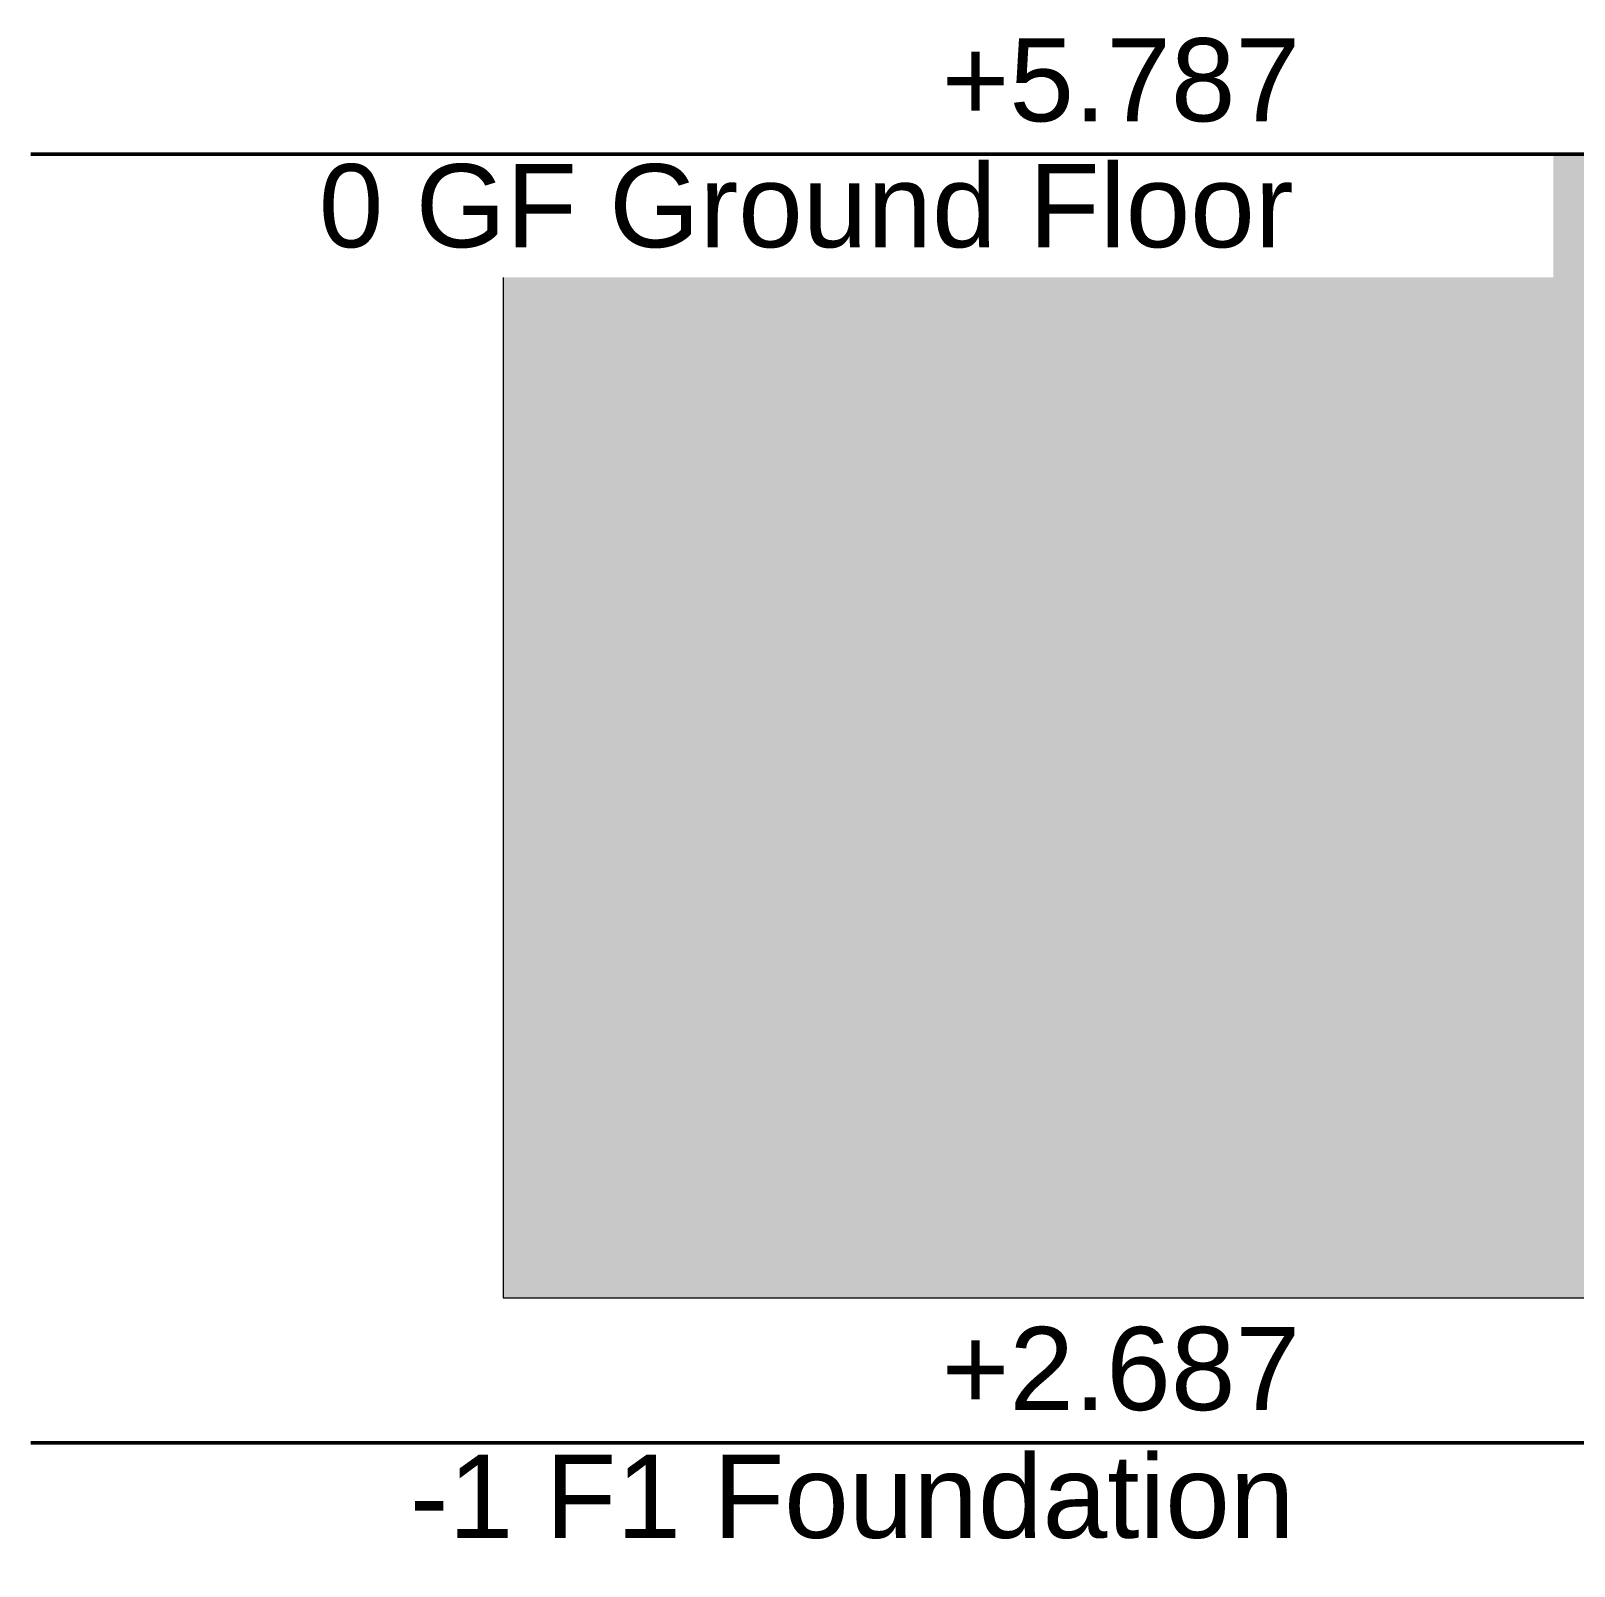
# Model space of a CAD drawing. Header units: millimetres. Extents: x -46169 to 153589, y -86316 to 18123.
# Drawn here: x 101134 to 104846, y -86316 to -82623 of the extents above; entities that cross this region are included whole.
import ezdxf

# ---------------------------------------------------------------- set-up
doc = ezdxf.new("R2010")
doc.units = ezdxf.units.MM
doc.header["$MEASUREMENT"] = 0
doc.linetypes.add('Wipeout_Contour', pattern=[1000, 0, -1000])
doc.layers.add('0_Pen_No__25', color=7, linetype='Continuous', lineweight=50, true_color=0x2a2a2a)
for name, color, linetype, lineweight in [('0_Pen_No__6', 7, 'Continuous', 35), ('A-95-P_Drawing_Pen_No__1', 7, 'Continuous', 13), ('A-95-P_Drawing_Pen_No__84', 8, 'Continuous', 20)]:
    doc.layers.add(name, color=color, linetype=linetype, lineweight=lineweight)
doc.styles.add('GENERATED_STYLE_1', font='')
doc.styles.get('GENERATED_STYLE_1').set_extended_font_data('Swis721 BT')

# ---------------------------------------------------------------- blocks, each defined once
blk = doc.blocks.new('A06 Atria & End Elevation_STORY_MARKER', base_point=(95125.2, -82919.8))
at = {"color": 254, "linetype": 'Wipeout_Contour', "lineweight": 0, "ltscale": 528831.026784}
blk.add_wipeout([(101134.2, -82623.3), (101134.2, -83216.2), (104796.2, -83216.2), (104796.2, -82623.3)], dxfattribs=at)
at = {"color": 254, "linetype": 'Wipeout_Contour', "lineweight": 0, "ltscale": 536695.98155}
blk.add_wipeout([(101134.2, -85723.3), (101134.2, -86316.2), (104796.2, -86316.2), (104796.2, -85723.3)], dxfattribs=at)
at = {"layer": '0_Pen_No__25', "linetype": 'Continuous'}
for p, q in [((101134.2, -82919.8), (104196.2, -82919.8)), ((104596.2, -82919.8), (104196.2, -82919.8)), ((104596.2, -82919.8), (104796.2, -82919.8)), ((104896.2, -82919.8), (104796.2, -82919.8)), ((101134.2, -86019.8), (104196.2, -86019.8)), ((104596.2, -86019.8), (104196.2, -86019.8)), ((104596.2, -86019.8), (104796.2, -86019.8)), ((104896.2, -86019.8), (104796.2, -86019.8))]:
    blk.add_line(p, q, dxfattribs=at)
at = {"layer": '0_Pen_No__6', "char_height": 200, "attachment_point": 1, "style": 'GENERATED_STYLE_1'}
for s, insert in [('\\A1;{\\fSwis721 BT|b0|i0|c0|p34;+5.787}', (103324.7, -82640.9)), ('\\A1;{\\fSwis721 BT|b0|i0|c0|p34;0 GF Ground Floor}', (101826.7, -82943.8)), ('\\A1;{\\fSwis721 BT|b0|i0|c0|p34;+2.687}', (103324.7, -85740.9)), ('\\A1;{\\fSwis721 BT|b0|i0|c0|p34;-1 F1 Foundation}', (102045.9, -86048.3))]:
    blk.add_mtext(s, dxfattribs=dict(at, insert=insert))

msp = doc.modelspace()

# ---------------------------------------------------------------- hatches: boundary and pattern name
at = {"layer": 'A-95-P_Drawing_Pen_No__84', "linetype": 'Continuous'}
msp.add_hatch(color=256, dxfattribs=at).paths.add_polyline_path([(120504.9, -82919.8), (102270.5, -82919.8), (102270.5, -85671), (120504.9, -85671)])

# ---------------------------------------------------------------- linework, layer by layer
at = {"layer": 'A-95-P_Drawing_Pen_No__1', "linetype": 'Continuous', "flags": 128}
msp.add_lwpolyline([(120504.9, -82919.8), (102270.5, -82919.8), (102270.5, -85671), (120504.9, -85671)], close=True, dxfattribs=at)

# ---------------------------------------------------------------- next in the draw order: block references
at = {"linetype": 'Continuous', "lineweight": 0}
msp.add_blockref('A06 Atria & End Elevation_STORY_MARKER', (95125.2, -82919.8), dxfattribs=at)

doc.saveas('drawing.dxf')
